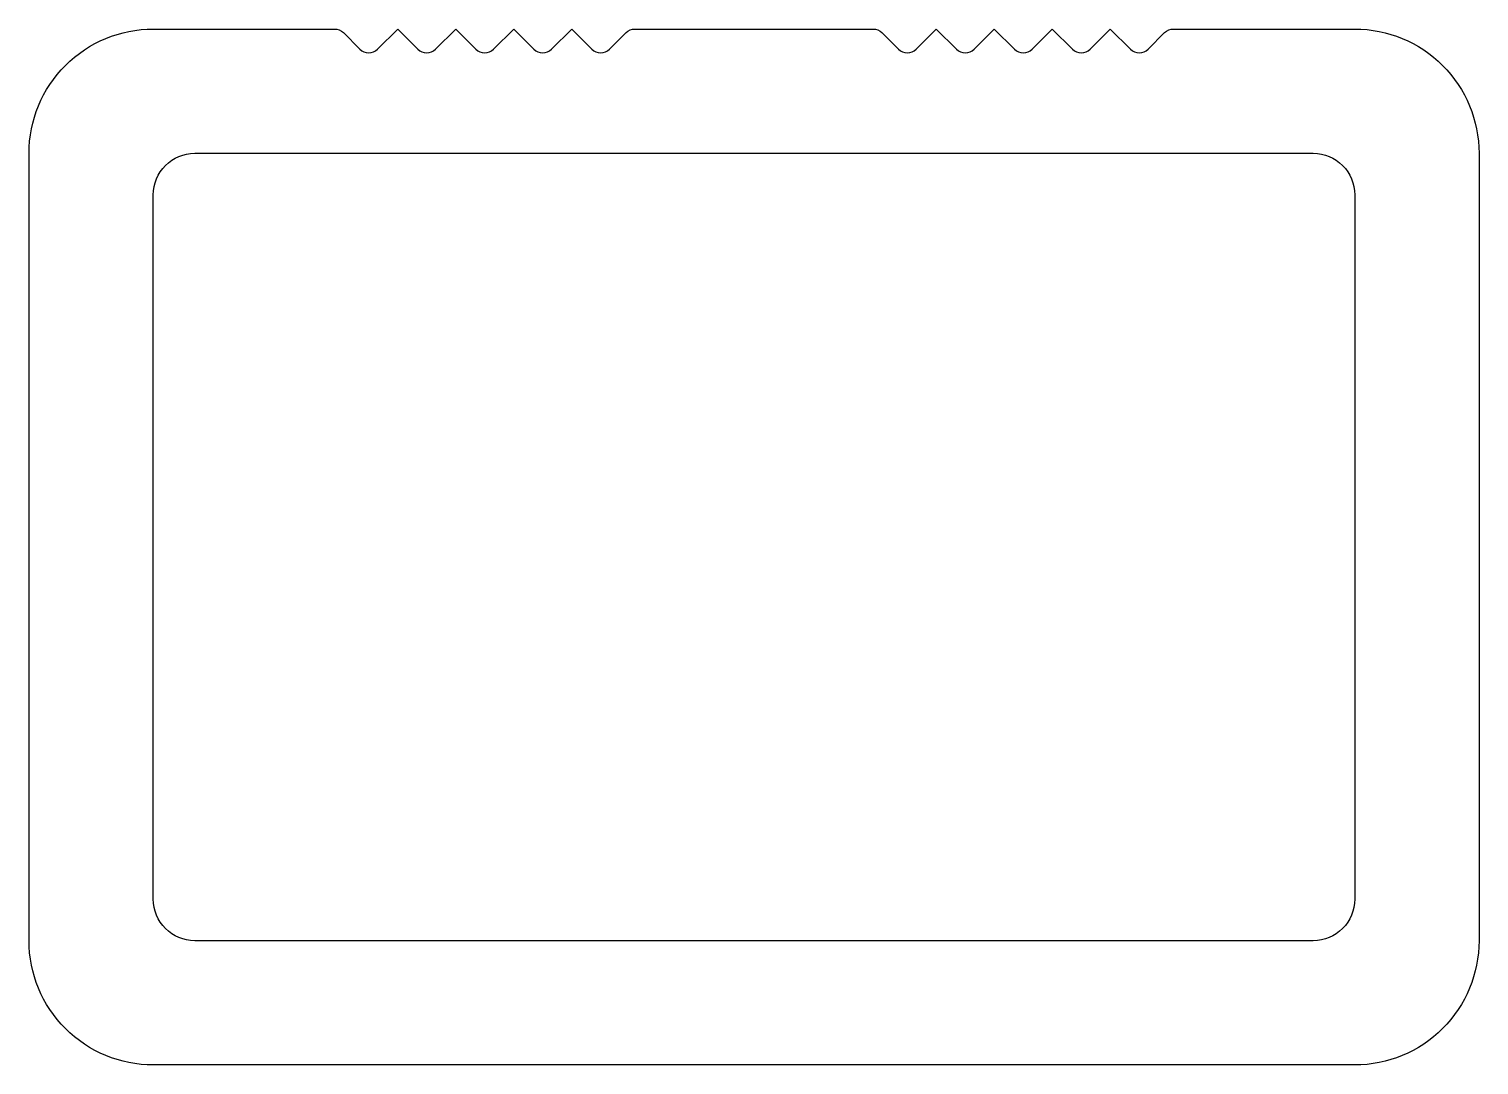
# Model space of a CAD drawing. Extents: x 159.7 to 194.7, y 216.6 to 241.6.
import ezdxf

# ---------------------------------------------------------------- set-up
doc = ezdxf.new("R2010")
doc.units = 0
doc.layers.add('ANA', color=220, linetype='CONTINUOUS')

msp = doc.modelspace()

# ---------------------------------------------------------------- linework, layer by layer
at = {"layer": 'ANA', "color": 7}
for points in [[(194.713, 238.634), (194.713, 219.634, -0.414214), (191.713, 216.634), (162.713, 216.634, -0.414214), (159.713, 219.634), (159.713, 238.634, -0.414214), (162.713, 241.634), (167.088, 241.634, -0.198912), (167.3, 241.546), (167.7, 241.146, 0.414214), (168.125, 241.146), (168.613, 241.634), (169.1, 241.146, 0.414214), (169.525, 241.146), (170.013, 241.634), (170.5, 241.146, 0.414214), (170.925, 241.146), (171.413, 241.634), (171.9, 241.146, 0.414214), (172.325, 241.146), (172.813, 241.634), (173.3, 241.146, 0.414214), (173.725, 241.146), (174.125, 241.546, -0.198912), (174.337, 241.634), (180.088, 241.634, -0.198912), (180.3, 241.546), (180.7, 241.146, 0.414214), (181.125, 241.146), (181.613, 241.634), (182.1, 241.146, 0.414214), (182.525, 241.146), (183.013, 241.634), (183.5, 241.146, 0.414214), (183.925, 241.146), (184.413, 241.634), (184.9, 241.146, 0.414214), (185.325, 241.146), (185.813, 241.634), (186.3, 241.146, 0.414214), (186.725, 241.146), (187.125, 241.546, -0.198912), (187.337, 241.634), (191.713, 241.634, -0.414214)], [(163.713, 219.634, -0.414214), (162.713, 220.634), (162.713, 237.634, -0.414214), (163.713, 238.634), (190.713, 238.634, -0.414214), (191.713, 237.634), (191.713, 220.634, -0.414214), (190.713, 219.634)]]:
    msp.add_lwpolyline(points, format="xyb", close=True, dxfattribs=at)

doc.saveas('drawing.dxf')
